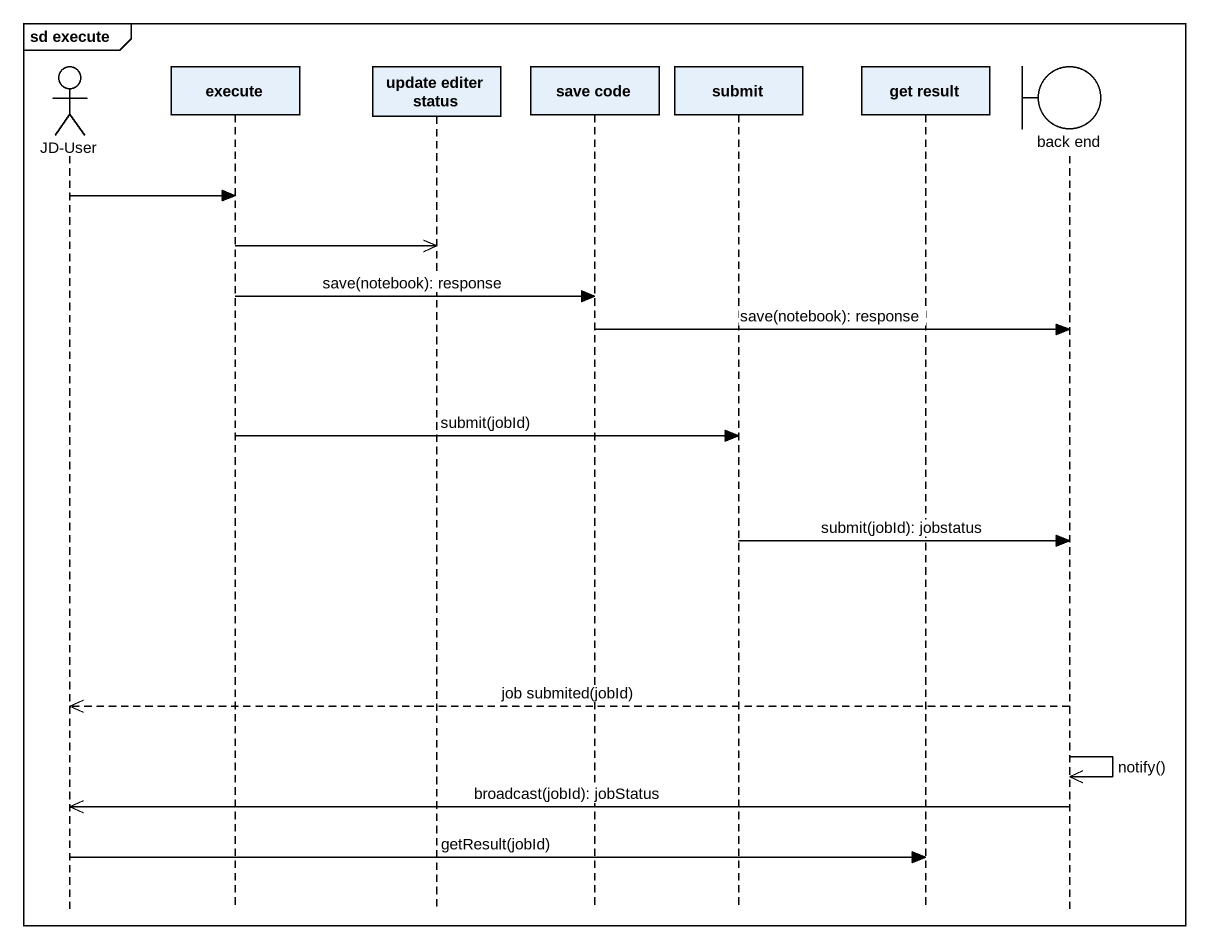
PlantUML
@startuml
mainframe sd execute
hide footbox
actor "JD-User" as JD_User
participant execute
participant "update editer status" as update_editer_status
participant "save code" as save_code
participant submit
participant "get result" as get_result
boundary "back end" as back_end

JD_User -> execute
execute ->> update_editer_status
execute -> save_code : save(notebook): response
save_code -> back_end : save(notebook): response
execute -> submit : submit(jobId)
submit -> back_end : submit(jobId): jobstatus
back_end -->> JD_User : job submited(jobId)
back_end ->> back_end : notify()
back_end ->> JD_User : broadcast(jobId): jobStatus
JD_User -> get_result : getResult(jobId)
@enduml
